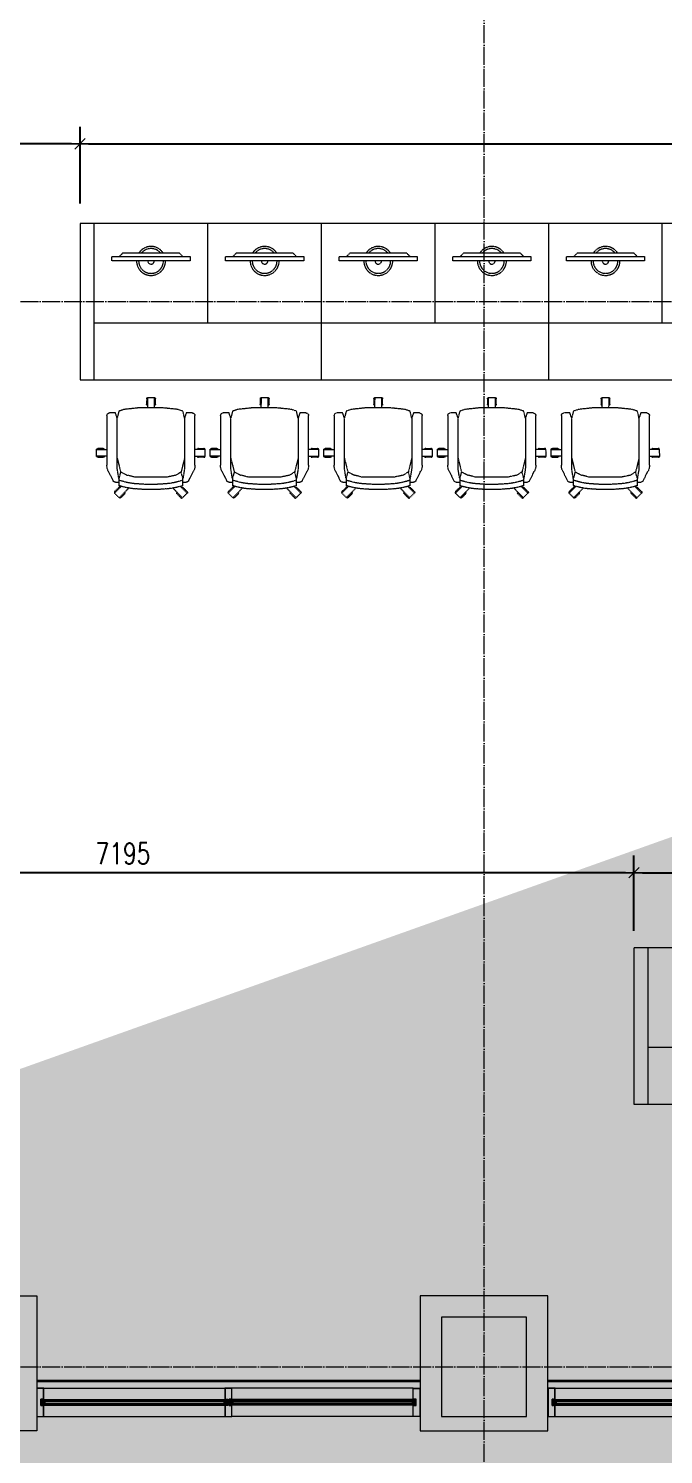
# Model space of a CAD drawing. Header units: millimetres. Extents: x -1346 to 48994, y -3569 to 24186.
# Drawn here: x 17127 to 21598, y 3099 to 13139 of the extents above; entities that cross this region are included whole.
import ezdxf

# ---------------------------------------------------------------- set-up
doc = ezdxf.new("R2010")
doc.units = ezdxf.units.MM
for name, pattern in [('DASH', [0.35, 0.25, -0.1]), ('DOTE', [61.468, 50.8, -5.08, 0.508, -5.08]), ('HIDDEN', [0.375, 0.25, -0.125])]:
    doc.linetypes.add(name, pattern=pattern)
doc.layers.get('Defpoints').update_dxf_attribs({"color": 250, "lineweight": 0})
for name, color, linetype, lineweight in [('BS-DOTE', 134, 'DOTE', 0), ('BS-WALL-BW', 200, 'Continuous', 0), ('BS-WALL-FINISH', 3, 'Continuous', 0), ('BS-WALL-HATCH1', 253, 'Continuous', 0), ('BS-WALL-ORI', 200, 'Continuous', 0), ('FF-CURTAIN', 122, 'Continuous', 0), ('FF-FURN', 51, 'Continuous', 0), ('FF-FURN（FINE）', 47, 'Continuous', 0)]:
    doc.layers.add(name, color=color, linetype=linetype, lineweight=lineweight)
doc.layers.add('ZZKJ-GL', color=161, linetype='Continuous')
doc.layers.add('ZZKJ-HID', color=6, linetype='HIDDEN')
doc.styles.add('深圳院-DIM', font='SIMPLEX.SHX', dxfattribs={"width": 0.75})
doc.dimstyles.new('DIM-60', dxfattribs={"dimscale": 60, "dimtxt": 2.5, "dimasz": 1, "dimexe": 2, "dimexo": 2, "dimgap": 1, "dimtad": 1, "dimdec": 0, "dimrnd": 1, "dimdsep": 46, "dimtxsty": '深圳院-DIM', "dimblk": '亚厦', "dimcen": 0.3, "dimclrd": 44, "dimclre": 44, "dimclrt": 2, "dimadec": 0, "dimazin": 2, "dimtfac": 1, "dimtdec": 0, "dimtix": 1, "dimtmove": 2, "dimatfit": 3, "dimldrblk": 'OPEN90', "dimfxl": 7, "dimfxlon": 1, "dimarcsym": 0})
pattern_1 = [(225, (291546.0907, 23676.788), (2.24506403, -2.24506403), []), (315, (291546.0907, 23676.788), (2.24506403, 2.24506403), [])]

# ---------------------------------------------------------------- blocks, each defined once
blk = doc.blocks.new('FDSGSERRERRER')
at = {"layer": 'BS-WALL-HATCH1'}
h = blk.add_hatch(color=256, dxfattribs=at)
h.dxf.hatch_style = 1
h.paths.add_polyline_path([(182374, 86393), (182974, 86393), (182974, 87093), (182374, 87093)])
at = {"layer": 'BS-WALL-BW'}
blk.add_lwpolyline([(182374, 86393), (182974, 86393), (182974, 87093), (182374, 87093)], close=True, dxfattribs=at)
blk = doc.blocks.new('DFGER')
at = {"linetype": 'DASH', "ltscale": 15}
blk.add_line((124809, 97152), (125909, 97152), dxfattribs=at)
at = {"color": 8, "linetype": 'DASH', "ltscale": 15}
for p, q in [((125209, 97152), (125209, 89052)), ((125909, 96052), (125209, 96052)), ((125909, 95052), (125209, 95052)), ((125909, 94052), (124809, 94052)), ((125909, 93052), (125209, 93052)), ((125909, 92052), (124809, 92052)), ((125909, 91052), (125209, 91052)), ((125909, 90052), (125209, 90052)), ((124809, 89052), (125909, 89052))]:
    blk.add_line(p, q, dxfattribs=at)
at = {"linetype": 'DASH', "ltscale": 15}
blk.add_lwpolyline([(125909, 88952), (125909, 97252), (124809, 97252), (124809, 88952)], close=True, dxfattribs=at)
at = {"color": 47, "linetype": 'DASH', "ltscale": 15}
for points in [[(125677, 96377), (125645, 96377), (125645, 96927), (125677, 96927)], [(125677, 95277), (125645, 95277), (125645, 95827), (125677, 95827)], [(125677, 94277), (125645, 94277), (125645, 94827), (125677, 94827)], [(125677, 93277), (125645, 93277), (125645, 93827), (125677, 93827)], [(125677, 92277), (125645, 92277), (125645, 92827), (125677, 92827)], [(125677, 91277), (125645, 91277), (125645, 91827), (125677, 91827)], [(125677, 90277), (125645, 90277), (125645, 90827), (125677, 90827)], [(125677, 89277), (125645, 89277), (125645, 89827), (125677, 89827)]]:
    blk.add_lwpolyline(points, close=True, dxfattribs=at)
for points in [[(125677, 96428), (125700, 96451), (125700, 96852), (125677, 96876)], [(125677, 95328), (125700, 95351), (125700, 95752), (125677, 95776)], [(125677, 94328), (125700, 94351), (125700, 94752), (125677, 94776)], [(125677, 93328), (125700, 93351), (125700, 93752), (125677, 93776)], [(125677, 92328), (125700, 92351), (125700, 92752), (125677, 92776)], [(125677, 91328), (125700, 91351), (125700, 91752), (125677, 91776)], [(125677, 90328), (125700, 90351), (125700, 90752), (125677, 90776)], [(125677, 89328), (125700, 89351), (125700, 89752), (125677, 89776)]]:
    blk.add_lwpolyline(points, dxfattribs=at)
for centre, radius, start, end in [((125645, 96652), 102, 90, 270), ((125645, 96652), 87.2, 90, 270), ((125645, 96652), 102, 302.1133, 57.8867), ((125645, 96652), 87.2, 308.6302, 51.3698), ((125645, 96652), 22.6, 90, 270), ((125645, 95552), 102, 90, 270), ((125645, 95552), 87.2, 90, 270), ((125645, 95552), 102, 302.1133, 57.8867), ((125645, 95552), 87.2, 308.6302, 51.3698), ((125645, 95552), 22.6, 90, 270), ((125645, 94552), 102, 90, 270), ((125645, 94552), 87.2, 90, 270), ((125645, 94552), 102, 302.1133, 57.8867), ((125645, 94552), 87.2, 308.6302, 51.3698), ((125645, 94552), 22.6, 90, 270), ((125645, 93552), 102, 90, 270), ((125645, 93552), 87.2, 90, 270), ((125645, 93552), 22.6, 90, 270), ((125645, 93552), 102, 302.1133, 57.8867), ((125645, 93552), 87.2, 308.6302, 51.3698), ((125645, 92552), 102, 90, 270), ((125645, 92552), 87.2, 90, 270), ((125645, 92552), 22.6, 90, 270), ((125645, 92552), 102, 302.1133, 57.8867), ((125645, 92552), 87.2, 308.6302, 51.3698), ((125645, 91552), 102, 90, 270), ((125645, 91552), 87.2, 90, 270), ((125645, 91552), 22.6, 90, 270), ((125645, 91552), 102, 302.1133, 57.8867), ((125645, 91552), 87.2, 308.6302, 51.3698), ((125645, 90552), 102, 90, 270), ((125645, 90552), 87.2, 90, 270), ((125645, 90552), 22.6, 90, 270), ((125645, 90552), 102, 302.1133, 57.8867), ((125645, 90552), 87.2, 308.6302, 51.3698), ((125645, 89552), 102, 90, 270), ((125645, 89552), 87.2, 90, 270), ((125645, 89552), 22.6, 90, 270), ((125645, 89552), 102, 302.1133, 57.8867), ((125645, 89552), 87.2, 308.6302, 51.3698)]:
    blk.add_arc(centre, radius, start, end, dxfattribs=at)
blk = doc.blocks.new('RM')
at = {"color": 49, "linetype": 'DASH', "ltscale": 15}
for p, q in [((-1034, 41925), (-1000, 41959)), ((-985, 41875), (-1034, 41925)), ((-1033, 41913), (-1005, 41885)), ((-1000, 41959), (-929, 41887)), ((-960, 41930), (-987, 41958)), ((-533, 41959), (-604, 41887)), ((-573, 41930), (-545, 41958)), ((-548, 41875), (-499, 41925)), ((-499, 41925), (-533, 41959)), ((-500, 41913), (-527, 41885)), ((-1003, 41818), (-1014, 41750)), ((-990, 41768, 0), (-1003, 41818)), ((-888, 41806), (-939, 41793)), ((-645, 41806), (-888, 41806)), ((-581, 41793), (-645, 41806)), ((-530, 41818), (-543, 41768)), ((-519, 41750), (-530, 41818)), ((-1015, 41734), (-1015, 41371)), ((-518, 41371), (-518, 41734)), ((-1091, 41652), (-1167, 41652)), ((-1167, 41652), (-1167, 41604)), ((-1167, 41604), (-1091, 41604)), ((-1158, 41660), (-1118, 41660)), ((-1118, 41596), (-1157, 41596)), ((-441, 41652), (-365, 41652)), ((-366, 41604), (-441, 41604)), ((-375, 41660), (-415, 41660)), ((-415, 41596), (-376, 41596)), ((-365, 41652), (-366, 41604)), ((-797, 41229), (-798, 41268)), ((-790, 41295), (-789, 41219)), ((-741, 41219), (-742, 41295)), ((-733, 41268), (-733, 41229)), ((-789, 41219), (-741, 41219))]:
    blk.add_line(p, q, dxfattribs=at)
at = {"linetype": 'DASH', "ltscale": 15}
for p, q in [((-1081, 41763), (-1046, 41833)), ((-1028, 41844), (-1003, 41844)), ((-1003, 41844), (-1003, 41869)), ((-530, 41869), (-530, 41844)), ((-530, 41844), (-505, 41844)), ((-487, 41833), (-452, 41763)), ((-1091, 41353), (-1091, 41719)), ((-441, 41719), (-441, 41353)), ((-1015, 41371), (-1028, 41333)), ((-1002, 41320), (-1015, 41371)), ((-518, 41371), (-530, 41320)), ((-505, 41333), (-518, 41371)), ((-1028, 41333), (-1071, 41333)), ((-964, 41307), (-1002, 41320)), ((-850, 41295), (-964, 41307)), ((-683, 41295), (-850, 41295)), ((-568, 41307), (-683, 41295)), ((-530, 41320), (-568, 41307)), ((-461, 41333), (-505, 41333))]:
    blk.add_line(p, q, dxfattribs=at)
at = {"color": 49, "linetype": 'DASH', "ltscale": 15, "elevation": 0}
for points in [[(-1015, 41666), (-990, 41768), (-939, 41793)], [(-518, 41666), (-543, 41768), (-581, 41793)]]:
    blk.add_lwpolyline(points, dxfattribs=at)
at = {"linetype": 'DASH', "ltscale": 15, "elevation": 0}
for points in [[(-1003, 41818), (-1003, 41844)], [(-530, 41844), (-530, 41818)]]:
    blk.add_lwpolyline(points, dxfattribs=at)
at = {"linetype": 'DASH', "ltscale": 15}
for centre, radius, start, end in [((-834, 41359), 537, 94.3855, 108.2414), ((-766, 40770), 1129, 84.4601, 95.5464), ((-698, 41359), 537, 71.7652, 85.6211), ((-1028, 41824), 20, 90.0035, 153.4384), ((-505, 41824), 20, 26.5686, 90.0035), ((-991, 41719), 100, 153.4384, 180.0026), ((-541, 41719), 100, 0.0026, 26.5686), ((-1071, 41353), 20, 180.0026, 270.0035), ((-461, 41353), 20, 270.0035, 0.0026)]:
    blk.add_arc(centre, radius, start, end, dxfattribs=at)
at = {"color": 49, "linetype": 'DASH', "ltscale": 15}
for centre, radius, start, end in [((-834, 41359), 499, 94.3855, 109.6857), ((-766, 40770), 1091, 84.4601, 95.5464), ((-698, 41359), 499, 70.3209, 85.6211), ((-915, 41734), 100, 170.5412, 180.0026), ((-618, 41734), 100, 0.0026, 9.4658)]:
    blk.add_arc(centre, radius, start, end, dxfattribs=at)
at = {"color": 49, "linetype": 'DASH', "ltscale": 15, "extrusion": (0, 0, -1)}
for centre, major_axis, start_param, end_param in [((-1027, 41920), (0.31, -9.01), 0.724879, 2.303926), ((-965, 41923), (9.01, 0.31), 5.437268, 7.016315), ((-538, 41952), (-9.01, -0.43), 0.724879, 2.303926), ((-998, 41890), (9.01, 0.31), 0.919633, 2.49868), ((-416, 41605), (0.31, -9.01), -0.060519, 1.518528), ((-416, 41651), (9.01, 0.31), 3.275828, 4.854875), ((-375, 41604), (0.31, -9.01), -1.436561, 0.142486), ((-374, 41651), (0.31, -9.01), 3.081074, 4.660121)]:
    blk.add_ellipse(centre, major_axis=major_axis, ratio=1, start_param=start_param, end_param=end_param, dxfattribs=at)
at = {"color": 49, "linetype": 'DASH', "ltscale": 15}
for centre, major_axis, start_param, end_param in [((-994, 41952), (9.01, -0.43), 0.724879, 2.303926), ((-567, 41923), (-9.01, 0.31), 5.437268, 7.016315), ((-505, 41920), (-0.31, -9.01), 0.724879, 2.303926), ((-534, 41890), (-9.01, 0.31), 0.919633, 2.49868), ((-1158, 41651), (-0.31, -9.01), 3.081074, 4.660121), ((-1158, 41604), (-0.31, -9.01), -1.436561, 0.142486), ((-1117, 41651), (-9.01, 0.31), 3.275828, 4.854875), ((-1117, 41605), (-0.31, -9.01), -0.060519, 1.518528), ((-789, 41269), (-0.31, -9.01), 3.275828, 4.854875), ((-742, 41269), (-9.01, 0.31), 3.081074, 4.660121), ((-788, 41228), (-9.01, 0.31), 6.222666, 7.801713), ((-742, 41228), (-9.01, 0.31), 1.705031, 3.284079)]:
    blk.add_ellipse(centre, major_axis=major_axis, ratio=1, start_param=start_param, end_param=end_param, dxfattribs=at)
blk = doc.blocks.new('FSGER')
at = {"linetype": 'DASH', "ltscale": 15}
blk.add_line((128116, 101052), (129216, 101052), dxfattribs=at)
at = {"color": 8, "linetype": 'DASH', "ltscale": 15}
for p, q in [((128516, 101052), (128516, 85052)), ((128516, 100252), (129216, 100252)), ((128116, 99452), (129216, 99452)), ((128516, 98652), (129216, 98652)), ((128116, 97852), (129216, 97852)), ((128516, 97052), (129216, 97052))]:
    blk.add_line(p, q, dxfattribs=at)
at = {"linetype": 'DASH', "ltscale": 15}
blk.add_lwpolyline([(129216, 84952), (129216, 101152), (128116, 101152), (128116, 84952)], close=True, dxfattribs=at)
at = {"color": 47, "linetype": 'DASH', "ltscale": 15}
for points in [[(128983, 100377), (128952, 100377), (128952, 100927), (128983, 100927)], [(128983, 99577), (128952, 99577), (128952, 100127), (128983, 100127)], [(128983, 98777), (128952, 98777), (128952, 99327), (128983, 99327)], [(128983, 97977), (128952, 97977), (128952, 98527), (128983, 98527)], [(128983, 97177), (128952, 97177), (128952, 97727), (128983, 97727)]]:
    blk.add_lwpolyline(points, close=True, dxfattribs=at)
for points in [[(128983, 100428), (129006, 100451), (129006, 100852), (128983, 100876)], [(128983, 99628), (129006, 99651), (129006, 100052), (128983, 100076)], [(128983, 98828), (129006, 98851), (129006, 99252), (128983, 99276)], [(128983, 98028), (129006, 98051), (129006, 98452), (128983, 98476)], [(128983, 97228), (129006, 97251), (129006, 97652), (128983, 97676)]]:
    blk.add_lwpolyline(points, dxfattribs=at)
for centre, radius, start, end in [((128952, 100652), 102, 90, 270), ((128952, 100652), 87.2, 90, 270), ((128952, 100652), 102, 302.1133, 57.8867), ((128952, 100652), 87.2, 308.6302, 51.3698), ((128952, 100652), 22.6, 90, 270), ((128952, 99852), 102, 90, 270), ((128952, 99852), 87.2, 90, 270), ((128952, 99852), 102, 302.1133, 57.8867), ((128952, 99852), 87.2, 308.6302, 51.3698), ((128952, 99852), 22.6, 90, 270), ((128952, 99052), 102, 90, 270), ((128952, 99052), 87.2, 90, 270), ((128952, 99052), 102, 302.1133, 57.8867), ((128952, 99052), 87.2, 308.6302, 51.3698), ((128952, 99052), 22.6, 90, 270), ((128952, 98252), 102, 90, 270), ((128952, 98252), 87.2, 90, 270), ((128952, 98252), 102, 302.1133, 57.8867), ((128952, 98252), 87.2, 308.6302, 51.3698), ((128952, 98252), 22.6, 90, 270), ((128952, 97452), 102, 90, 270), ((128952, 97452), 87.2, 90, 270), ((128952, 97452), 102, 302.1133, 57.8867), ((128952, 97452), 87.2, 308.6302, 51.3698), ((128952, 97452), 22.6, 90, 270)]:
    blk.add_arc(centre, radius, start, end, dxfattribs=at)
blk = doc.blocks.new('*U63')
at = {"color": 250}
for p, q in [((192681, 86973), (192682, 86973)), ((192681, 86961), (192682, 86961)), ((192682, 86976), (192682, 86976)), ((192682, 86957), (192682, 86957)), ((193948, 86976), (193948, 86976)), ((193948, 86973), (193948, 86973)), ((193948, 86961), (193948, 86961)), ((193948, 86957), (193948, 86957))]:
    blk.add_line(p, q, dxfattribs=at)
at = {"layer": 'ZZKJ-GL', "color": 136, "linetype": 'ByBlock', "ltscale": 20}
for p, q in [((192667, 86983), (192669, 86984)), ((192667, 86978), (192667, 86983)), ((192669, 86976), (192667, 86978)), ((192669, 86976), (192667, 86978)), ((192669, 86957), (192667, 86956)), ((192669, 86957), (192667, 86956)), ((192667, 86956), (192667, 86951)), ((192667, 86951), (192669, 86949)), ((192669, 86984), (193961, 86984)), ((193961, 86976), (192669, 86976)), ((193961, 86957), (192669, 86957)), ((192669, 86949), (193961, 86949)), ((193962, 86983), (193961, 86984)), ((193961, 86976), (193962, 86978)), ((193961, 86976), (193962, 86978)), ((193961, 86957), (193962, 86956)), ((193961, 86957), (193962, 86956)), ((193962, 86951), (193961, 86949)), ((193962, 86978), (193962, 86983)), ((193962, 86956), (193962, 86951))]:
    blk.add_line(p, q, dxfattribs=at)
at = {"layer": 'ZZKJ-GL', "color": 8, "ltscale": 20}
for p, q in [((192667, 86983), (193962, 86983)), ((192667, 86978), (193962, 86978)), ((192667, 86956), (193962, 86956))]:
    blk.add_line(p, q, dxfattribs=at)
at = {"layer": 'ZZKJ-GL', "color": 8, "linetype": 'ByBlock', "ltscale": 20}
for p, q in [((192669, 86976), (192669, 86957)), ((192675, 86962), (192675, 86973)), ((192675, 86973), (192675, 86962)), ((193955, 86962), (193955, 86973)), ((193955, 86973), (193955, 86962)), ((193961, 86976), (193961, 86957))]:
    blk.add_line(p, q, dxfattribs=at)
for points in [[(192682, 86958), (192677, 86958, -0.198912), (192677, 86958), (192675, 86960, -0.198912), (192675, 86960), (192675, 86974, -0.198912), (192675, 86974), (192677, 86976, -0.198912), (192677, 86976), (192682, 86976, -0.414214), (192682, 86976), (192682, 86958, -0.414214)], [(192681, 86958), (192677, 86958, -0.198912), (192677, 86958), (192675, 86960, -0.198912), (192675, 86960), (192675, 86973, -0.198912), (192675, 86974), (192677, 86976, -0.198912), (192677, 86976), (192681, 86976, -0.414214), (192681, 86975), (192681, 86958, -0.414214)], [(193948, 86958), (193952, 86958, 0.198912), (193953, 86958), (193955, 86960, 0.198912), (193955, 86960), (193955, 86974, 0.198912), (193955, 86974), (193953, 86976, 0.198912), (193952, 86976), (193948, 86976, 0.414214), (193948, 86976), (193948, 86958, 0.414214)], [(193949, 86958), (193952, 86958, 0.198912), (193952, 86958), (193954, 86960, 0.198912), (193954, 86960), (193954, 86973, 0.198912), (193954, 86974), (193952, 86976, 0.198912), (193952, 86976), (193949, 86976, 0.414214), (193948, 86975), (193948, 86958, 0.414214)]]:
    blk.add_lwpolyline(points, format="xyb", close=True, dxfattribs=at)
at = {"layer": 'ZZKJ-HID', "color": 8, "ltscale": 0.01}
blk.add_line((192667, 86951), (193962, 86951), dxfattribs=at)
blk = doc.blocks.new('*U62')
at = {"color": 250}
for p, q in [((192608, 86976), (192608, 86976)), ((192608, 86973), (192608, 86973)), ((192608, 86961), (192608, 86961)), ((192608, 86957), (192608, 86957)), ((193874, 86976), (193874, 86976)), ((193875, 86973), (193874, 86973)), ((193875, 86961), (193874, 86961)), ((193874, 86957), (193874, 86957))]:
    blk.add_line(p, q, dxfattribs=at)
at = {"layer": 'ZZKJ-GL', "color": 136, "linetype": 'ByBlock', "ltscale": 20}
for p, q in [((192594, 86983), (192595, 86984)), ((192594, 86978), (192594, 86983)), ((192595, 86976), (192594, 86978)), ((192595, 86976), (192594, 86978)), ((192595, 86957), (192594, 86956)), ((192595, 86957), (192594, 86956)), ((192594, 86956), (192594, 86951)), ((192594, 86951), (192595, 86949)), ((192595, 86984), (193887, 86984)), ((193887, 86976), (192595, 86976)), ((193887, 86957), (192595, 86957)), ((192595, 86949), (193887, 86949)), ((193889, 86983), (193887, 86984)), ((193887, 86976), (193889, 86978)), ((193887, 86976), (193889, 86978)), ((193887, 86957), (193889, 86956)), ((193887, 86957), (193889, 86956)), ((193889, 86951), (193887, 86949)), ((193889, 86978), (193889, 86983)), ((193889, 86956), (193889, 86951))]:
    blk.add_line(p, q, dxfattribs=at)
at = {"layer": 'ZZKJ-GL', "color": 8, "ltscale": 20}
for p, q in [((192594, 86983), (193889, 86983)), ((192594, 86978), (193889, 86978)), ((192594, 86956), (193889, 86956))]:
    blk.add_line(p, q, dxfattribs=at)
at = {"layer": 'ZZKJ-GL', "color": 8, "linetype": 'ByBlock', "ltscale": 20}
for p, q in [((192595, 86976), (192595, 86957)), ((192601, 86962), (192601, 86973)), ((192601, 86973), (192601, 86962)), ((193881, 86962), (193881, 86973)), ((193881, 86973), (193881, 86962)), ((193887, 86976), (193887, 86957))]:
    blk.add_line(p, q, dxfattribs=at)
for points in [[(192608, 86958), (192603, 86958, -0.198912), (192603, 86958), (192601, 86960, -0.198912), (192601, 86960), (192601, 86974, -0.198912), (192601, 86974), (192603, 86976, -0.198912), (192603, 86976), (192608, 86976, -0.414214), (192608, 86976), (192608, 86958, -0.414214)], [(192607, 86958), (192604, 86958, -0.198912), (192603, 86958), (192602, 86960, -0.198912), (192602, 86960), (192602, 86973, -0.198912), (192602, 86974), (192603, 86976, -0.198912), (192604, 86976), (192607, 86976, -0.414214), (192608, 86975), (192608, 86958, -0.414214)], [(193874, 86958), (193879, 86958, 0.198912), (193879, 86958), (193881, 86960, 0.198912), (193881, 86960), (193881, 86974, 0.198912), (193881, 86974), (193879, 86976, 0.198912), (193879, 86976), (193874, 86976, 0.414214), (193874, 86976), (193874, 86958, 0.414214)], [(193875, 86958), (193878, 86958, 0.198912), (193879, 86958), (193881, 86960, 0.198912), (193881, 86960), (193881, 86973, 0.198912), (193881, 86974), (193879, 86976, 0.198912), (193878, 86976), (193875, 86976, 0.414214), (193875, 86975), (193875, 86958, 0.414214)]]:
    blk.add_lwpolyline(points, format="xyb", close=True, dxfattribs=at)
at = {"layer": 'ZZKJ-HID', "color": 8, "ltscale": 0.01}
blk.add_line((192594, 86951), (193889, 86951), dxfattribs=at)
blk = doc.blocks.new('*U64')
at = {"color": 250}
for p, q in [((192681, 86973), (192682, 86973)), ((192681, 86961), (192682, 86961)), ((192682, 86976), (192682, 86976)), ((192682, 86957), (192682, 86957)), ((193865, 86973), (193864, 86973)), ((193865, 86961), (193864, 86961)), ((193865, 86976), (193865, 86976)), ((193865, 86957), (193865, 86957))]:
    blk.add_line(p, q, dxfattribs=at)
at = {"layer": 'ZZKJ-GL', "color": 136, "linetype": 'ByBlock', "ltscale": 20}
for p, q in [((192667, 86983), (192669, 86984)), ((192667, 86978), (192667, 86983)), ((192669, 86976), (192667, 86978)), ((192669, 86976), (192667, 86978)), ((192669, 86957), (192667, 86956)), ((192669, 86957), (192667, 86956)), ((192667, 86956), (192667, 86951)), ((192667, 86951), (192669, 86949)), ((192669, 86984), (193878, 86984)), ((193878, 86976), (192669, 86976)), ((193878, 86957), (192669, 86957)), ((192669, 86949), (193878, 86949)), ((193879, 86983), (193878, 86984)), ((193878, 86976), (193879, 86978)), ((193878, 86976), (193879, 86978)), ((193878, 86957), (193879, 86956)), ((193878, 86957), (193879, 86956)), ((193879, 86951), (193878, 86949)), ((193879, 86978), (193879, 86983)), ((193879, 86956), (193879, 86951))]:
    blk.add_line(p, q, dxfattribs=at)
at = {"layer": 'ZZKJ-GL', "color": 8, "ltscale": 20}
for p, q in [((192667, 86983), (193879, 86983)), ((192667, 86978), (193879, 86978)), ((192667, 86956), (193879, 86956))]:
    blk.add_line(p, q, dxfattribs=at)
at = {"layer": 'ZZKJ-GL', "color": 8, "linetype": 'ByBlock', "ltscale": 20}
for p, q in [((192669, 86976), (192669, 86957)), ((192675, 86962), (192675, 86973)), ((192675, 86973), (192675, 86962)), ((193872, 86962), (193872, 86973)), ((193872, 86973), (193872, 86962)), ((193878, 86976), (193878, 86957))]:
    blk.add_line(p, q, dxfattribs=at)
for points in [[(192682, 86958), (192677, 86958, -0.198912), (192677, 86958), (192675, 86960, -0.198912), (192675, 86960), (192675, 86974, -0.198912), (192675, 86974), (192677, 86976, -0.198912), (192677, 86976), (192682, 86976, -0.414214), (192682, 86976), (192682, 86958, -0.414214)], [(192681, 86958), (192677, 86958, -0.198912), (192677, 86958), (192675, 86960, -0.198912), (192675, 86960), (192675, 86973, -0.198912), (192675, 86974), (192677, 86976, -0.198912), (192677, 86976), (192681, 86976, -0.414214), (192681, 86975), (192681, 86958, -0.414214)], [(193865, 86958), (193869, 86958, 0.198912), (193869, 86958), (193872, 86960, 0.198912), (193872, 86960), (193872, 86974, 0.198912), (193872, 86974), (193869, 86976, 0.198912), (193869, 86976), (193865, 86976, 0.414214), (193864, 86976), (193864, 86958, 0.414214)], [(193865, 86958), (193869, 86958, 0.198912), (193869, 86958), (193871, 86960, 0.198912), (193871, 86960), (193871, 86973, 0.198912), (193871, 86974), (193869, 86976, 0.198912), (193869, 86976), (193865, 86976, 0.414214), (193865, 86975), (193865, 86958, 0.414214)]]:
    blk.add_lwpolyline(points, format="xyb", close=True, dxfattribs=at)
at = {"layer": 'ZZKJ-HID', "color": 8, "ltscale": 0.01}
blk.add_line((192667, 86951), (193879, 86951), dxfattribs=at)
blk = doc.blocks.new('FDGDSGDDSS')
at = {"layer": 'BS-DOTE', "ltscale": 2.5}
blk.add_line((84971.2, 81618.3), (84971.2, 105053.9), dxfattribs=at)
for points in [[(65571.2, 94243.3), (111471.2, 94243.3)], [(65571.2, 86743.3), (111471.2, 86743.3)]]:
    blk.add_lwpolyline(points, dxfattribs=at)
blk = doc.blocks.new('亚厦')
at = {"color": 2, "linetype": 'ByBlock'}
for p, q in [((0, 0), (-1.09, 0)), ((-0.61, -0.61), (0.61, 0.61)), ((1.09, 0), (0, 0))]:
    blk.add_line(p, q, dxfattribs=at)
blk = doc.blocks.new('*D137')
at = {"layer": 'Defpoints', "color": 0, "transparency": 16777216}
for p in [(29690, 7195), (21390, 6666), (29690, 6666)]:
    blk.add_point(p, dxfattribs=at)
at = {"layer": 'FF-FURN（FINE）', "color": 44, "lineweight": -2, "transparency": 16777216}
for p, q in [((21390, 6786), (21390, 7315)), ((29690, 6786), (29690, 7315)), ((21450, 7195), (29630, 7195))]:
    blk.add_line(p, q, dxfattribs=at)
at = {"layer": 'FF-FURN（FINE）', "color": 44, "lineweight": -2, "transparency": 16777216, "xscale": 60, "yscale": 60, "zscale": 60, "rotation": 180}
blk.add_blockref('亚厦', (21390, 7195), dxfattribs=at)
at = {"layer": 'FF-FURN（FINE）', "color": 44, "lineweight": -2, "transparency": 16777216, "xscale": 60, "yscale": 60, "zscale": 60}
blk.add_blockref('亚厦', (29690, 7195), dxfattribs=at)
at = {"layer": 'FF-FURN（FINE）', "color": 2, "transparency": 16777216, "insert": (25540, 7330), "char_height": 150, "attachment_point": 5, "style": '深圳院-DIM'}
blk.add_mtext('8300', dxfattribs=at)
blk = doc.blocks.new('_Open90')
at = {"color": 2, "linetype": 'ByBlock', "lineweight": -2}
for p, q in [((0, 0), (-1, 0)), ((-0.5, 0.5), (0, 0)), ((0, 0), (-0.5, -0.5))]:
    blk.add_line(p, q, dxfattribs=at)
blk = doc.blocks.new('*D139')
at = {"layer": 'Defpoints', "color": 0, "transparency": 16777216}
for p in [(14194, 7195), (14194, 6666), (21390, 6666)]:
    blk.add_point(p, dxfattribs=at)
at = {"layer": 'FF-FURN（FINE）', "color": 44, "lineweight": -2, "transparency": 16777216}
for p, q in [((14194, 6786), (14194, 7315)), ((21390, 6786), (21390, 7315)), ((21330, 7195), (14254, 7195))]:
    blk.add_line(p, q, dxfattribs=at)
at = {"layer": 'FF-FURN（FINE）', "color": 44, "lineweight": -2, "transparency": 16777216, "xscale": 60, "yscale": 60, "zscale": 60, "rotation": 180}
blk.add_blockref('亚厦', (14194, 7195), dxfattribs=at)
at = {"layer": 'FF-FURN（FINE）', "color": 44, "lineweight": -2, "transparency": 16777216, "xscale": 60, "yscale": 60, "zscale": 60}
blk.add_blockref('亚厦', (21390, 7195), dxfattribs=at)
at = {"layer": 'FF-FURN（FINE）', "color": 2, "transparency": 16777216, "insert": (17792, 7330), "char_height": 150, "attachment_point": 5, "style": '深圳院-DIM'}
blk.add_mtext('7195', dxfattribs=at)
blk = doc.blocks.new('*D140')
at = {"layer": 'Defpoints', "color": 0, "transparency": 16777216}
for p in [(33690, 12327), (17490, 11766), (33690, 11766)]:
    blk.add_point(p, dxfattribs=at)
at = {"layer": 'FF-FURN（FINE）', "color": 44, "lineweight": -2, "transparency": 16777216}
for p, q in [((17490, 11907), (17490, 12447)), ((33690, 11907), (33690, 12447)), ((17550, 12327), (33630, 12327))]:
    blk.add_line(p, q, dxfattribs=at)
at = {"layer": 'FF-FURN（FINE）', "color": 44, "lineweight": -2, "transparency": 16777216, "xscale": 60, "yscale": 60, "zscale": 60, "rotation": 180}
blk.add_blockref('亚厦', (17490, 12327), dxfattribs=at)
at = {"layer": 'FF-FURN（FINE）', "color": 44, "lineweight": -2, "transparency": 16777216, "xscale": 60, "yscale": 60, "zscale": 60}
blk.add_blockref('亚厦', (33690, 12327), dxfattribs=at)
at = {"layer": 'FF-FURN（FINE）', "color": 2, "transparency": 16777216, "insert": (25590, 12462), "char_height": 150, "attachment_point": 5, "style": '深圳院-DIM'}
blk.add_mtext('16200', dxfattribs=at)
blk = doc.blocks.new('*D142')
at = {"layer": 'Defpoints', "color": 0, "transparency": 16777216}
for p in [(14194, 12327), (14194, 11766), (17490, 11766)]:
    blk.add_point(p, dxfattribs=at)
at = {"layer": 'FF-FURN（FINE）', "color": 44, "lineweight": -2, "transparency": 16777216}
for p, q in [((14194, 11907), (14194, 12447)), ((17490, 11907), (17490, 12447)), ((17430, 12327), (14254, 12327))]:
    blk.add_line(p, q, dxfattribs=at)
at = {"layer": 'FF-FURN（FINE）', "color": 44, "lineweight": -2, "transparency": 16777216, "xscale": 60, "yscale": 60, "zscale": 60, "rotation": 180}
blk.add_blockref('亚厦', (14194, 12327), dxfattribs=at)
at = {"layer": 'FF-FURN（FINE）', "color": 44, "lineweight": -2, "transparency": 16777216, "xscale": 60, "yscale": 60, "zscale": 60}
blk.add_blockref('亚厦', (17490, 12327), dxfattribs=at)
at = {"layer": 'FF-FURN（FINE）', "color": 2, "transparency": 16777216, "insert": (15842, 12462), "char_height": 150, "attachment_point": 5, "style": '深圳院-DIM'}
blk.add_mtext('3295', dxfattribs=at)

msp = doc.modelspace()

# ---------------------------------------------------------------- hatches: boundary and pattern name
at = {"layer": 'BS-WALL-FINISH'}
h = msp.add_hatch(dxfattribs=at)
h.set_pattern_fill('ANSI37', color=250, angle=180)
h.set_pattern_definition([(225, (291471.0907, 23676.788), (2.24506403, -2.24506403), []), (315, (291471.0907, 23676.788), (2.24506403, 2.24506403), [])])
h.paths.add_polyline_path([(17224.3, 3487.3), (17214.3, 3487.3), (17214.3, 3444.3), (17224.3, 3444.3)])
h = msp.add_hatch(dxfattribs=at)
h.set_pattern_fill('ANSI37', color=250, angle=180)
h.set_pattern_definition(pattern_1)
h.paths.add_polyline_path([(18519.3, 3487.3), (18529.3, 3487.3), (18529.3, 3444.3), (18519.3, 3444.3)])
h = msp.add_hatch(dxfattribs=at)
h.set_pattern_fill('ANSI37', color=250, angle=180)
h.set_pattern_definition(pattern_1)
h.paths.add_polyline_path([(18549.3, 3487.3), (18539.3, 3487.3), (18539.3, 3444.3), (18549.3, 3444.3)])
h = msp.add_hatch(dxfattribs=at)
h.set_pattern_fill('ANSI37', color=250, angle=180)
h.set_pattern_definition([(225, (291496.9523, 23676.788), (2.24506403, -2.24506403), []), (315, (291496.9523, 23676.788), (2.24506403, 2.24506403), [])])
h.paths.add_polyline_path([(19844.3, 3487.3), (19854.3, 3487.3), (19854.3, 3444.3), (19844.3, 3444.3)])
h = msp.add_hatch(dxfattribs=at)
h.set_pattern_fill('ANSI37', color=250, angle=180)
h.set_pattern_definition([(225, (295071.0907, 23676.788), (2.24506403, -2.24506403), []), (315, (295071.0907, 23676.788), (2.24506403, 2.24506403), [])])
h.paths.add_polyline_path([(20824.3, 3487.3), (20814.3, 3487.3), (20814.3, 3444.3), (20824.3, 3444.3)])
at = {"layer": 'BS-WALL-ORI'}
h = msp.add_hatch(color=253, dxfattribs=at)
h.dxf.hatch_style = 1
h.paths.add_polyline_path([(40934.3, 1240.8), (40734.3, 1240.8), (40734.3, 1040.8), (40934.3, 1040.8)], flags=17)
edge = h.paths.add_edge_path()
edge.add_line((2684.3, 690.8), (45084.3, 690.8))
edge.add_line((44484.3, 15665.8), (44734.3, 15665.8))

# ---------------------------------------------------------------- linework, layer by layer
at = {"layer": 'BS-WALL-FINISH', "color": 8}
for p, q in [((17234.3, 3565.8), (18509.3, 3565.8)), ((19834.3, 3565.8), (18559.3, 3565.8)), ((20834.3, 3565.8), (22025.9, 3565.8)), ((17234.3, 3365.8), (18509.3, 3365.8)), ((19834.3, 3365.8), (18559.3, 3365.8)), ((20834.3, 3365.8), (22025.9, 3365.8))]:
    msp.add_line(p, q, dxfattribs=at)
at = {"layer": 'BS-WALL-FINISH'}
for points in [[(16349.3, 3725.8), (16349.3, 3735.8), (16299.3, 3735.8), (16299.3, 4215.8), (17184.3, 4215.8), (17184.3, 3265.8), (16684.3, 3265.8), (16684.3, 3715.8), (16359.3, 3715.8), (16359.3, 3725.8)], [(19884.3, 4215.8), (19884.3, 3265.8), (20784.3, 3265.8), (20784.3, 4215.8)], [(17214.3, 3487.3), (17234.3, 3487.3), (17234.3, 3565.8), (17184.3, 3565.8), (17184.3, 3365.8), (17234.3, 3365.8), (17234.3, 3444.3), (17214.3, 3444.3)], [(18509.3, 3487.3), (18529.3, 3487.3), (18529.3, 3444.3), (18509.3, 3444.3), (18509.3, 3365.8), (18559.3, 3365.8), (18559.3, 3444.3), (18539.3, 3444.3), (18539.3, 3487.3), (18559.3, 3487.3), (18559.3, 3565.8), (18509.3, 3565.8)], [(19854.3, 3487.3), (19834.3, 3487.3), (19834.3, 3565.8), (19884.3, 3565.8), (19884.3, 3365.8), (19834.3, 3365.8), (19834.3, 3444.3), (19854.3, 3444.3)], [(20814.3, 3487.3), (20834.3, 3487.3), (20834.3, 3565.8), (20784.3, 3565.8), (20784.3, 3365.8), (20834.3, 3365.8), (20834.3, 3444.3), (20814.3, 3444.3)]]:
    msp.add_lwpolyline(points, close=True, dxfattribs=at)
at = {"layer": 'BS-WALL-FINISH', "color": 8}
for points in [[(17212.8, 3488.8), (17232.8, 3488.8), (17232.8, 3564.3), (17185.8, 3564.3), (17185.8, 3367.3), (17232.8, 3367.3), (17232.8, 3442.8), (17212.8, 3442.8)], [(18510.8, 3488.8), (18530.8, 3488.8), (18530.8, 3442.8), (18510.8, 3442.8), (18510.8, 3367.3), (18557.8, 3367.3), (18557.8, 3442.8), (18537.8, 3442.8), (18537.8, 3488.8), (18557.8, 3488.8), (18557.8, 3564.3), (18510.8, 3564.3)], [(19855.8, 3488.8), (19835.8, 3488.8), (19835.8, 3564.3), (19882.8, 3564.3), (19882.8, 3367.3), (19835.8, 3367.3), (19835.8, 3442.8), (19855.8, 3442.8)], [(20812.8, 3488.8), (20832.8, 3488.8), (20832.8, 3564.3), (20785.8, 3564.3), (20785.8, 3367.3), (20832.8, 3367.3), (20832.8, 3442.8), (20812.8, 3442.8)]]:
    msp.add_lwpolyline(points, close=True, dxfattribs=at)
at = {"layer": 'BS-WALL-FINISH', "color": 136}
for points in [[(17224.3, 3487.3), (17214.3, 3487.3), (17214.3, 3444.3), (17224.3, 3444.3)], [(18519.3, 3487.3), (18529.3, 3487.3), (18529.3, 3444.3), (18519.3, 3444.3)], [(18549.3, 3487.3), (18539.3, 3487.3), (18539.3, 3444.3), (18549.3, 3444.3)], [(19844.3, 3487.3), (19854.3, 3487.3), (19854.3, 3444.3), (19844.3, 3444.3)], [(20824.3, 3487.3), (20814.3, 3487.3), (20814.3, 3444.3), (20824.3, 3444.3)]]:
    msp.add_lwpolyline(points, close=True, dxfattribs=at)
at = {"layer": 'BS-WALL-FINISH'}
msp.add_lwpolyline([(18559.3, 3487.3), (18539.3, 3487.3), (18539.3, 3444.3), (18559.3, 3444.3)], dxfattribs=at)
at = {"layer": 'BS-WALL-FINISH', "color": 136}
for centre in [(17227.2, 3485.3), (17227.2, 3446.3), (18516.3, 3485.3), (18516.3, 3446.3), (18552.2, 3485.3), (18552.2, 3446.3), (19841.3, 3485.3), (19841.3, 3446.3), (20827.2, 3485.3), (20827.2, 3446.3)]:
    msp.add_circle(centre, 2, dxfattribs=at)
for centre, start, end in [((17238.5, 3485.3), 154.71524, 205.28476), ((17238.5, 3446.3), 154.71524, 205.28476), ((18505, 3485.3), 334.71524, 25.28476), ((18505, 3446.3), 334.71524, 25.28476), ((18563.5, 3485.3), 154.71524, 205.28476), ((18563.5, 3446.3), 154.71524, 205.28476), ((19830, 3485.3), 334.71524, 25.28476), ((19830, 3446.3), 334.71524, 25.28476), ((20838.5, 3485.3), 154.71524, 205.28476), ((20838.5, 3446.3), 154.71524, 205.28476)]:
    msp.add_arc(centre, 4.68, start, end, dxfattribs=at)
at = {"layer": 'FF-CURTAIN', "linetype": 'DASH', "ltscale": 30, "const_width": 20}
for points in [[(19884.3, 3615.8), (17184.3, 3615.8)], [(28284.3, 3615.8), (20784.3, 3615.8)]]:
    msp.add_lwpolyline(points, dxfattribs=at)

# ---------------------------------------------------------------- block references
msp.add_blockref('FDGDSGDDSS', (-64637, -83027.4))
at = {"layer": 'BS-WALL-BW'}
msp.add_blockref('FDSGSERRERRER', (-162339.8, -83027.4), dxfattribs=at)
at = {"layer": 'BS-WALL-FINISH'}
for name, p in [('*U63', (-175443.1, -83500.9)), ('*U64', (-171843.1, -83500.9))]:
    msp.add_blockref(name, p, dxfattribs=at)
at = {"layer": 'BS-WALL-FINISH', "xscale": -1}
msp.add_blockref('*U62', (212437.8, -83500.9), dxfattribs=at)
at = {"layer": 'FF-FURN', "rotation": 90}
for name, p in [('FSGER', (118641.5, -117449.8)), ('DFGER', (118641.5, -119243.1))]:
    msp.add_blockref(name, p, dxfattribs=at)
at = {"layer": 'FF-FURN', "yscale": 0.9538461538461538, "zscale": 0.9538461538461538, "rotation": 180.0031161343202}
for p, xscale in [((18717.2, 49857.4), -0.953846153846155), ((19517.2, 49857.4), -0.9538461538461552), ((20317.2, 49857.4), -0.9538461538461552), ((21117.2, 49857.4), -0.9538461538461555), ((21917.2, 49857.4), -0.9538461538461552)]:
    msp.add_blockref('RM', p, dxfattribs=dict(at, xscale=xscale))

# ---------------------------------------------------------------- dimensions: what is measured, and where the dimension line sits
at = {"layer": 'FF-FURN（FINE）'}
for base, p1, p2, picture, middle in [((14194.3, 12326.5), (17489.6, 11765.8), (14194.3, 11765.8), '*D142', (15841.9, 12461.5)), ((33689.6, 12326.5), (17489.6, 11765.8), (33689.6, 11765.8), '*D140', (25589.6, 12461.5)), ((14194.3, 7195.2), (21389.6, 6665.8), (14194.3, 6665.8), '*D139', (17791.9, 7330.2)), ((29689.6, 7195.2), (21389.6, 6665.8), (29689.6, 6665.8), '*D137', (25539.6, 7330.2))]:
    dim = msp.add_linear_dim(base=base, p1=p1, p2=p2, dimstyle='DIM-60', dxfattribs=at)
    dim.commit()
    dim.dimension.update_dxf_attribs({"geometry": picture, "text_midpoint": middle})

doc.saveas('drawing.dxf')
